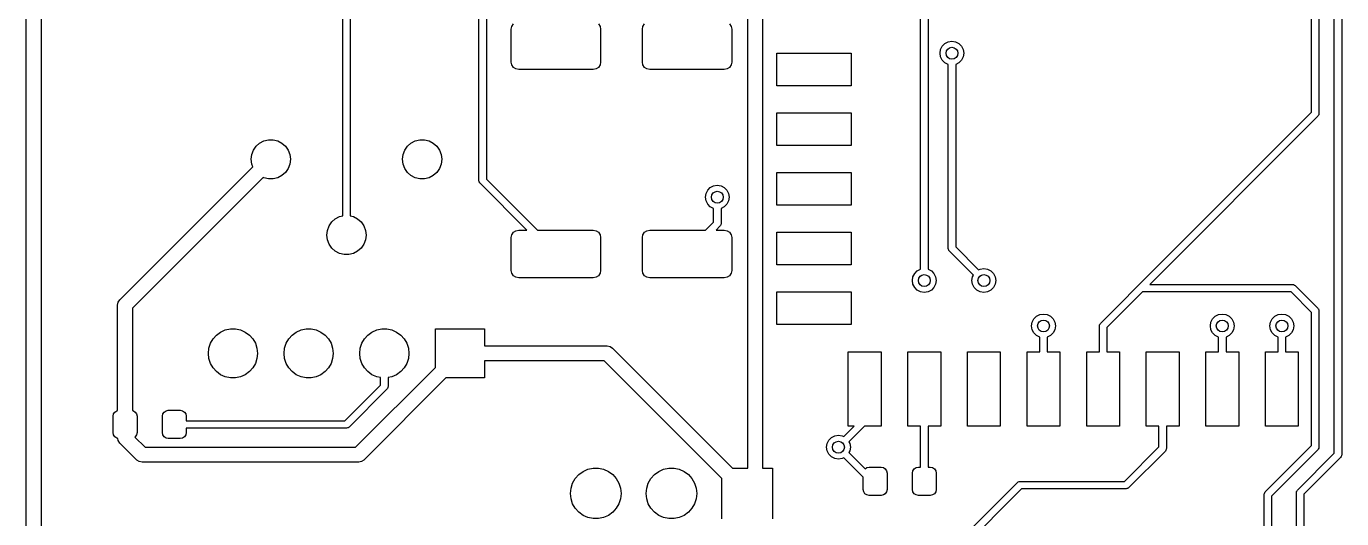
# Model space of a CAD drawing. Extents: x 112.8 to 183.3, y -145.4 to -71.4.
# Drawn here: x 139.12 to 183.26, y -120.51 to -104 of the extents above; entities that cross this region are included whole.
import ezdxf

# ---------------------------------------------------------------- set-up
doc = ezdxf.new("R2010")
doc.units = 0
doc.layers.add('BLACK', color=7, linetype='CONTINUOUS')

msp = doc.modelspace()

# ---------------------------------------------------------------- linework, layer by layer
at = {"layer": 'BLACK', "linetype": 'CONTINUOUS'}
for p, q in [((182.247, -106.875), (182.247, -96.0638)), ((182.497, -96.012), (182.497, -106.926)), ((183.009, -118.312), (183.009, -95.9354)), ((183.259, -95.8836), (183.259, -118.364)), ((139.116, -124.913), (139.116, -98.327)), ((139.616, -98.4306), (139.616, -124.913)), ((163.326, -118.809), (163.326, -100.838)), ((163.826, -100.942), (163.826, -118.809)), ((154.307, -109.175), (154.307, -102.87)), ((154.557, -102.922), (154.557, -109.123)), ((169.127, -112.142), (169.127, -103.25)), ((169.377, -103.25), (169.377, -112.142)), ((149.735, -110.354), (149.735, -103.632)), ((149.985, -103.684), (149.985, -110.354)), ((155.39, -104.098), (155.409, -104.002)), ((155.39, -105.198), (155.39, -104.098)), ((155.409, -104.002), (155.463, -103.921)), ((158.317, -103.921), (158.371, -104.002)), ((158.371, -104.002), (158.39, -104.098)), ((158.39, -104.098), (158.39, -105.198)), ((159.79, -104.098), (159.809, -104.002)), ((159.79, -105.198), (159.79, -104.098)), ((159.809, -104.002), (159.863, -103.921)), ((162.717, -103.921), (162.771, -104.002)), ((162.771, -104.002), (162.79, -104.098)), ((162.79, -104.098), (162.79, -105.198)), ((169.856, -104.667), (169.945, -104.578)), ((169.945, -104.578), (170.056, -104.522)), ((170.056, -104.522), (170.18, -104.502)), ((170.18, -104.502), (170.304, -104.522)), ((170.304, -104.522), (170.415, -104.578)), ((170.415, -104.578), (170.504, -104.667)), ((164.302, -105.998), (164.302, -104.898)), ((164.302, -104.898), (166.802, -104.898)), ((166.802, -104.898), (166.802, -105.998)), ((169.78, -104.902), (169.8, -104.778)), ((169.8, -105.026), (169.78, -104.902)), ((169.8, -104.778), (169.856, -104.667)), ((169.856, -105.137), (169.8, -105.026)), ((170.504, -104.667), (170.56, -104.778)), ((170.56, -105.026), (170.504, -105.137)), ((170.56, -104.778), (170.58, -104.902)), ((170.58, -104.902), (170.56, -105.026)), ((155.409, -105.294), (155.39, -105.198)), ((155.463, -105.375), (155.409, -105.294)), ((155.544, -105.429), (155.463, -105.375)), ((155.64, -105.448), (155.544, -105.429)), ((158.14, -105.448), (155.64, -105.448)), ((158.236, -105.429), (158.14, -105.448)), ((158.317, -105.375), (158.236, -105.429)), ((158.371, -105.294), (158.317, -105.375)), ((158.39, -105.198), (158.371, -105.294)), ((159.809, -105.294), (159.79, -105.198)), ((159.863, -105.375), (159.809, -105.294)), ((159.944, -105.429), (159.863, -105.375)), ((160.04, -105.448), (159.944, -105.429)), ((162.54, -105.448), (160.04, -105.448)), ((162.636, -105.429), (162.54, -105.448)), ((162.717, -105.375), (162.636, -105.429)), ((162.771, -105.294), (162.717, -105.375)), ((162.79, -105.198), (162.771, -105.294)), ((169.945, -105.226), (169.856, -105.137)), ((170.055, -105.282), (169.945, -105.226)), ((170.055, -111.45), (170.055, -105.282)), ((170.415, -105.226), (170.305, -105.282)), ((170.305, -105.282), (170.305, -111.398)), ((170.504, -105.137), (170.415, -105.226)), ((166.802, -105.998), (164.302, -105.998)), ((164.302, -107.998), (164.302, -106.898)), ((164.302, -106.898), (166.802, -106.898)), ((166.802, -106.898), (166.802, -107.998)), ((176.434, -112.688), (182.247, -106.875)), ((182.46, -107.015), (176.824, -112.651)), ((182.475, -106.988), (182.46, -107.015)), ((182.492, -106.962), (182.475, -106.988)), ((182.493, -106.955), (182.492, -106.962)), ((182.494, -106.953), (182.493, -106.955)), ((182.497, -106.926), (182.494, -106.949)), ((182.494, -106.949), (182.494, -106.953)), ((146.735, -108.151), (146.826, -108.02)), ((146.826, -108.02), (146.945, -107.915)), ((146.945, -107.915), (147.086, -107.841)), ((147.086, -107.841), (147.24, -107.802)), ((147.24, -107.802), (147.4, -107.802)), ((147.4, -107.802), (147.554, -107.841)), ((147.554, -107.841), (147.695, -107.915)), ((147.695, -107.915), (147.814, -108.02)), ((147.814, -108.02), (147.905, -108.151)), ((151.815, -108.151), (151.906, -108.02)), ((151.906, -108.02), (152.025, -107.915)), ((152.025, -107.915), (152.166, -107.841)), ((152.166, -107.841), (152.32, -107.802)), ((152.32, -107.802), (152.48, -107.802)), ((152.48, -107.802), (152.634, -107.841)), ((152.634, -107.841), (152.775, -107.915)), ((152.775, -107.915), (152.894, -108.02)), ((152.894, -108.02), (152.985, -108.151)), ((166.802, -107.998), (164.302, -107.998)), ((146.66, -108.458), (146.679, -108.3)), ((146.679, -108.616), (146.66, -108.458)), ((146.679, -108.3), (146.735, -108.151)), ((147.905, -108.151), (147.961, -108.3)), ((147.961, -108.3), (147.98, -108.458)), ((147.98, -108.458), (147.961, -108.616)), ((151.74, -108.458), (151.759, -108.3)), ((151.759, -108.616), (151.74, -108.458)), ((151.759, -108.3), (151.815, -108.151)), ((152.985, -108.151), (153.041, -108.3)), ((153.041, -108.3), (153.06, -108.458)), ((153.06, -108.458), (153.041, -108.616)), ((142.254, -113.17), (146.714, -108.71)), ((146.714, -108.71), (146.679, -108.616)), ((147.695, -109.001), (147.554, -109.075)), ((147.814, -108.896), (147.695, -109.001)), ((147.905, -108.765), (147.814, -108.896)), ((147.961, -108.616), (147.905, -108.765)), ((151.815, -108.765), (151.759, -108.616)), ((151.906, -108.896), (151.815, -108.765)), ((152.025, -109.001), (151.906, -108.896)), ((152.166, -109.075), (152.025, -109.001)), ((152.775, -109.001), (152.634, -109.075)), ((152.894, -108.896), (152.775, -109.001)), ((152.985, -108.765), (152.894, -108.896)), ((153.041, -108.616), (152.985, -108.765)), ((164.302, -109.998), (164.302, -108.898)), ((164.302, -108.898), (166.802, -108.898)), ((166.802, -108.898), (166.802, -109.998)), ((147.066, -109.065), (142.681, -113.451)), ((147.086, -109.075), (147.066, -109.065)), ((147.24, -109.114), (147.086, -109.075)), ((147.4, -109.114), (147.24, -109.114)), ((147.554, -109.075), (147.4, -109.114)), ((152.32, -109.114), (152.166, -109.075)), ((152.48, -109.114), (152.32, -109.114)), ((152.634, -109.075), (152.48, -109.114)), ((154.316, -109.205), (154.307, -109.175)), ((154.322, -109.235), (154.316, -109.205)), ((154.326, -109.24), (154.322, -109.235)), ((154.327, -109.243), (154.326, -109.24)), ((154.33, -109.246), (154.327, -109.243)), ((154.344, -109.263), (154.33, -109.246)), ((155.913, -110.833), (154.344, -109.263)), ((154.557, -109.123), (156.267, -110.833)), ((161.982, -109.493), (162.071, -109.404)), ((162.071, -109.404), (162.182, -109.348)), ((162.182, -109.348), (162.306, -109.328)), ((162.306, -109.328), (162.43, -109.348)), ((162.43, -109.348), (162.541, -109.404)), ((162.541, -109.404), (162.63, -109.493)), ((161.906, -109.728), (161.926, -109.604)), ((161.926, -109.852), (161.906, -109.728)), ((161.926, -109.604), (161.982, -109.493)), ((161.982, -109.963), (161.926, -109.852)), ((162.63, -109.493), (162.686, -109.604)), ((162.686, -109.852), (162.63, -109.963)), ((162.686, -109.604), (162.706, -109.728)), ((162.706, -109.728), (162.686, -109.852)), ((149.626, -110.381), (149.735, -110.354)), ((149.985, -110.354), (150.094, -110.381)), ((162.071, -110.052), (161.982, -109.963)), ((162.181, -110.108), (162.071, -110.052)), ((162.181, -110.565), (162.181, -110.108)), ((162.541, -110.052), (162.431, -110.108)), ((162.431, -110.108), (162.431, -110.617)), ((162.63, -109.963), (162.541, -110.052)), ((166.802, -109.998), (164.302, -109.998)), ((149.219, -110.84), (149.275, -110.691)), ((149.275, -110.691), (149.366, -110.56)), ((149.366, -110.56), (149.485, -110.455)), ((149.485, -110.455), (149.626, -110.381)), ((150.094, -110.381), (150.235, -110.455)), ((150.235, -110.455), (150.354, -110.56)), ((150.354, -110.56), (150.445, -110.691)), ((150.445, -110.691), (150.501, -110.84)), ((161.913, -110.833), (162.181, -110.565)), ((162.394, -110.705), (162.267, -110.833)), ((162.409, -110.678), (162.394, -110.705)), ((162.426, -110.652), (162.409, -110.678)), ((162.427, -110.646), (162.426, -110.652)), ((162.428, -110.644), (162.427, -110.646)), ((162.431, -110.617), (162.428, -110.639)), ((162.428, -110.639), (162.428, -110.644)), ((149.2, -110.998), (149.219, -110.84)), ((149.219, -111.156), (149.2, -110.998)), ((149.275, -111.305), (149.219, -111.156)), ((150.501, -111.156), (150.445, -111.305)), ((150.501, -110.84), (150.52, -110.998)), ((150.52, -110.998), (150.501, -111.156)), ((155.39, -111.083), (155.409, -110.987)), ((155.39, -112.183), (155.39, -111.083)), ((155.409, -110.987), (155.463, -110.906)), ((155.463, -110.906), (155.544, -110.852)), ((155.544, -110.852), (155.64, -110.833)), ((155.64, -110.833), (155.913, -110.833)), ((156.267, -110.833), (158.14, -110.833)), ((158.14, -110.833), (158.236, -110.852)), ((158.236, -110.852), (158.317, -110.906)), ((158.317, -110.906), (158.371, -110.987)), ((158.371, -110.987), (158.39, -111.083)), ((158.39, -111.083), (158.39, -112.183)), ((159.79, -111.083), (159.809, -110.987)), ((159.79, -112.183), (159.79, -111.083)), ((159.809, -110.987), (159.863, -110.906)), ((159.863, -110.906), (159.944, -110.852)), ((159.944, -110.852), (160.04, -110.833)), ((160.04, -110.833), (161.913, -110.833)), ((162.267, -110.833), (162.54, -110.833)), ((162.54, -110.833), (162.636, -110.852)), ((162.636, -110.852), (162.717, -110.906)), ((162.717, -110.906), (162.771, -110.987)), ((162.771, -110.987), (162.79, -111.083)), ((162.79, -111.083), (162.79, -112.183)), ((164.302, -111.998), (164.302, -110.898)), ((164.302, -110.898), (166.802, -110.898)), ((166.802, -110.898), (166.802, -111.998)), ((149.366, -111.436), (149.275, -111.305)), ((149.485, -111.541), (149.366, -111.436)), ((149.626, -111.615), (149.485, -111.541)), ((149.78, -111.654), (149.626, -111.615)), ((149.94, -111.654), (149.78, -111.654)), ((150.094, -111.615), (149.94, -111.654)), ((150.235, -111.541), (150.094, -111.615)), ((150.354, -111.436), (150.235, -111.541)), ((150.445, -111.305), (150.354, -111.436)), ((170.064, -111.479), (170.055, -111.45)), ((170.07, -111.509), (170.064, -111.479)), ((170.074, -111.514), (170.07, -111.509)), ((170.075, -111.517), (170.074, -111.514)), ((170.078, -111.52), (170.075, -111.517)), ((170.092, -111.538), (170.078, -111.52)), ((170.899, -112.345), (170.092, -111.538)), ((170.305, -111.398), (171.076, -112.169)), ((166.802, -111.998), (164.302, -111.998)), ((171.129, -112.142), (171.252, -112.122)), ((171.252, -112.122), (171.376, -112.142)), ((155.409, -112.279), (155.39, -112.183)), ((155.463, -112.36), (155.409, -112.279)), ((155.544, -112.414), (155.463, -112.36)), ((155.64, -112.433), (155.544, -112.414)), ((158.14, -112.433), (155.64, -112.433)), ((158.236, -112.414), (158.14, -112.433)), ((158.317, -112.36), (158.236, -112.414)), ((158.371, -112.279), (158.317, -112.36)), ((158.39, -112.183), (158.371, -112.279)), ((159.809, -112.279), (159.79, -112.183)), ((159.863, -112.36), (159.809, -112.279)), ((159.944, -112.414), (159.863, -112.36)), ((160.04, -112.433), (159.944, -112.414)), ((162.54, -112.433), (160.04, -112.433)), ((162.636, -112.414), (162.54, -112.433)), ((162.717, -112.36), (162.636, -112.414)), ((162.771, -112.279), (162.717, -112.36)), ((162.79, -112.183), (162.771, -112.279)), ((168.852, -112.522), (168.872, -112.398)), ((168.872, -112.646), (168.852, -112.522)), ((168.872, -112.398), (168.929, -112.287)), ((168.929, -112.287), (169.017, -112.198)), ((169.017, -112.198), (169.127, -112.142)), ((169.377, -112.142), (169.488, -112.198)), ((169.488, -112.198), (169.576, -112.287)), ((169.576, -112.287), (169.633, -112.398)), ((169.633, -112.398), (169.653, -112.522)), ((169.653, -112.522), (169.633, -112.646)), ((170.852, -112.522), (170.872, -112.398)), ((170.872, -112.646), (170.852, -112.522)), ((170.872, -112.398), (170.899, -112.345)), ((171.076, -112.169), (171.129, -112.142)), ((171.376, -112.142), (171.488, -112.198)), ((171.488, -112.198), (171.576, -112.287)), ((171.576, -112.287), (171.633, -112.398)), ((171.633, -112.398), (171.653, -112.522)), ((171.653, -112.522), (171.633, -112.646)), ((164.302, -113.998), (164.302, -112.898)), ((164.302, -112.898), (166.802, -112.898)), ((166.802, -112.898), (166.802, -113.998)), ((168.929, -112.757), (168.872, -112.646)), ((169.017, -112.846), (168.929, -112.757)), ((169.129, -112.902), (169.017, -112.846)), ((169.252, -112.922), (169.129, -112.902)), ((169.376, -112.902), (169.252, -112.922)), ((169.488, -112.846), (169.376, -112.902)), ((169.576, -112.757), (169.488, -112.846)), ((169.633, -112.646), (169.576, -112.757)), ((170.929, -112.757), (170.872, -112.646)), ((171.017, -112.846), (170.929, -112.757)), ((171.129, -112.902), (171.017, -112.846)), ((171.252, -112.922), (171.129, -112.902)), ((171.376, -112.902), (171.252, -112.922)), ((171.488, -112.846), (171.376, -112.902)), ((171.576, -112.757), (171.488, -112.846)), ((171.633, -112.646), (171.576, -112.757)), ((175.775, -113.347), (176.434, -112.688)), ((176.574, -112.901), (175.972, -113.503)), ((176.434, -112.688), (176.434, -112.688)), ((181.558, -112.901), (176.574, -112.901)), ((176.824, -112.651), (181.61, -112.651)), ((182.247, -113.59), (181.558, -112.901)), ((181.61, -112.651), (181.632, -112.654)), ((181.632, -112.654), (181.637, -112.654)), ((181.637, -112.654), (181.639, -112.655)), ((181.639, -112.655), (181.645, -112.656)), ((181.645, -112.656), (181.671, -112.673)), ((181.671, -112.673), (181.698, -112.688)), ((181.698, -112.688), (182.46, -113.45)), ((142.181, -113.347), (142.2, -113.251)), ((142.181, -116.883), (142.181, -113.347)), ((142.2, -113.251), (142.254, -113.17)), ((175.164, -113.958), (175.775, -113.347)), ((142.681, -113.451), (142.681, -116.883)), ((172.872, -113.922), (172.929, -113.811)), ((172.929, -113.811), (173.017, -113.722)), ((173.017, -113.722), (173.129, -113.666)), ((173.129, -113.666), (173.252, -113.646)), ((173.252, -113.646), (173.376, -113.666)), ((173.376, -113.666), (173.488, -113.722)), ((173.488, -113.722), (173.576, -113.811)), ((173.576, -113.811), (173.633, -113.922)), ((175.972, -113.503), (175.377, -114.098)), ((178.872, -113.922), (178.929, -113.811)), ((178.929, -113.811), (179.017, -113.722)), ((179.017, -113.722), (179.129, -113.666)), ((179.129, -113.666), (179.252, -113.646)), ((179.252, -113.646), (179.376, -113.666)), ((179.376, -113.666), (179.488, -113.722)), ((179.488, -113.722), (179.576, -113.811)), ((179.576, -113.811), (179.633, -113.922)), ((180.872, -113.922), (180.929, -113.811)), ((180.929, -113.811), (181.017, -113.722)), ((181.017, -113.722), (181.129, -113.666)), ((181.129, -113.666), (181.252, -113.646)), ((181.252, -113.646), (181.376, -113.666)), ((181.376, -113.666), (181.488, -113.722)), ((181.488, -113.722), (181.576, -113.811)), ((181.576, -113.811), (181.633, -113.922)), ((182.247, -118.058), (182.247, -113.59)), ((182.46, -113.45), (182.474, -113.467)), ((182.474, -113.467), (182.477, -113.47)), ((182.477, -113.47), (182.478, -113.473)), ((182.478, -113.473), (182.482, -113.478)), ((182.482, -113.478), (182.488, -113.508)), ((182.488, -113.508), (182.497, -113.538)), ((182.497, -113.538), (182.497, -118.11)), ((145.498, -114.351), (145.637, -114.249)), ((145.637, -114.249), (145.795, -114.179)), ((145.795, -114.179), (145.964, -114.143)), ((145.964, -114.143), (146.136, -114.143)), ((146.136, -114.143), (146.305, -114.179)), ((146.305, -114.179), (146.463, -114.249)), ((146.463, -114.249), (146.602, -114.351)), ((148.038, -114.351), (148.177, -114.249)), ((148.177, -114.249), (148.335, -114.179)), ((148.335, -114.179), (148.504, -114.143)), ((148.504, -114.143), (148.676, -114.143)), ((148.676, -114.143), (148.845, -114.179)), ((148.845, -114.179), (149.003, -114.249)), ((149.003, -114.249), (149.142, -114.351)), ((150.578, -114.351), (150.717, -114.249)), ((150.717, -114.249), (150.875, -114.179)), ((150.875, -114.179), (151.044, -114.143)), ((151.044, -114.143), (151.216, -114.143)), ((151.216, -114.143), (151.385, -114.179)), ((151.385, -114.179), (151.543, -114.249)), ((151.543, -114.249), (151.682, -114.351)), ((152.844, -115.436), (152.844, -114.138)), ((152.844, -114.138), (154.495, -114.138)), ((154.495, -114.138), (154.495, -114.714)), ((166.802, -113.998), (164.302, -113.998)), ((172.852, -114.046), (172.872, -113.922)), ((172.872, -114.17), (172.852, -114.046)), ((172.929, -114.281), (172.872, -114.17)), ((173.017, -114.37), (172.929, -114.281)), ((173.576, -114.281), (173.488, -114.37)), ((173.633, -114.17), (173.576, -114.281)), ((173.633, -113.922), (173.653, -114.046)), ((173.653, -114.046), (173.633, -114.17)), ((175.127, -114.046), (175.131, -114.024)), ((175.127, -114.908), (175.127, -114.046)), ((175.13, -114.019), (175.132, -114.017)), ((175.131, -114.024), (175.13, -114.019)), ((175.132, -114.017), (175.133, -114.011)), ((175.133, -114.011), (175.149, -113.985)), ((175.149, -113.985), (175.164, -113.958)), ((175.377, -114.098), (175.377, -114.908)), ((178.852, -114.046), (178.872, -113.922)), ((178.872, -114.17), (178.852, -114.046)), ((178.929, -114.281), (178.872, -114.17)), ((179.017, -114.37), (178.929, -114.281)), ((179.576, -114.281), (179.488, -114.37)), ((179.633, -114.17), (179.576, -114.281)), ((179.633, -113.922), (179.653, -114.046)), ((179.653, -114.046), (179.633, -114.17)), ((180.852, -114.046), (180.872, -113.922)), ((180.872, -114.17), (180.852, -114.046)), ((180.929, -114.281), (180.872, -114.17)), ((181.017, -114.37), (180.929, -114.281)), ((181.576, -114.281), (181.488, -114.37)), ((181.633, -114.17), (181.576, -114.281)), ((181.633, -113.922), (181.653, -114.046)), ((181.653, -114.046), (181.633, -114.17)), ((145.243, -114.792), (145.296, -114.628)), ((145.296, -114.628), (145.382, -114.479)), ((145.382, -114.479), (145.498, -114.351)), ((146.602, -114.351), (146.718, -114.479)), ((146.718, -114.479), (146.804, -114.628)), ((146.804, -114.628), (146.857, -114.792)), ((147.783, -114.792), (147.836, -114.628)), ((147.836, -114.628), (147.922, -114.479)), ((147.922, -114.479), (148.038, -114.351)), ((149.142, -114.351), (149.258, -114.479)), ((149.258, -114.479), (149.344, -114.628)), ((149.344, -114.628), (149.397, -114.792)), ((150.323, -114.792), (150.376, -114.628)), ((150.376, -114.628), (150.462, -114.479)), ((150.462, -114.479), (150.578, -114.351)), ((151.682, -114.351), (151.798, -114.479)), ((151.798, -114.479), (151.884, -114.628)), ((151.884, -114.628), (151.937, -114.792)), ((154.495, -114.714), (158.612, -114.714)), ((158.612, -114.714), (158.708, -114.733)), ((158.708, -114.733), (158.789, -114.787)), ((173.127, -114.426), (173.017, -114.37)), ((173.127, -114.908), (173.127, -114.426)), ((173.488, -114.37), (173.377, -114.426)), ((173.377, -114.426), (173.377, -114.908)), ((179.127, -114.426), (179.017, -114.37)), ((179.127, -114.908), (179.127, -114.426)), ((179.488, -114.37), (179.377, -114.426)), ((179.377, -114.426), (179.377, -114.908)), ((181.127, -114.426), (181.017, -114.37)), ((181.127, -114.908), (181.127, -114.426)), ((181.488, -114.37), (181.377, -114.426)), ((181.377, -114.426), (181.377, -114.908)), ((145.225, -114.964), (145.243, -114.792)), ((145.243, -115.136), (145.225, -114.964)), ((145.296, -115.3), (145.243, -115.136)), ((146.857, -115.136), (146.804, -115.3)), ((146.857, -114.792), (146.875, -114.964)), ((146.875, -114.964), (146.857, -115.136)), ((147.764, -114.964), (147.783, -114.792)), ((147.783, -115.136), (147.764, -114.964)), ((147.836, -115.3), (147.783, -115.136)), ((149.397, -115.136), (149.344, -115.3)), ((149.397, -114.792), (149.415, -114.964)), ((149.415, -114.964), (149.397, -115.136)), ((150.304, -114.964), (150.323, -114.792)), ((150.323, -115.136), (150.304, -114.964)), ((150.376, -115.3), (150.323, -115.136)), ((151.937, -115.136), (151.884, -115.3)), ((151.937, -114.792), (151.956, -114.964)), ((151.956, -114.964), (151.937, -115.136)), ((158.789, -114.787), (162.811, -118.809)), ((166.702, -117.408), (166.702, -114.908)), ((166.702, -114.908), (167.802, -114.908)), ((167.802, -114.908), (167.802, -117.408)), ((168.702, -117.408), (168.702, -114.908)), ((168.702, -114.908), (169.802, -114.908)), ((169.802, -114.908), (169.802, -117.408)), ((170.702, -117.408), (170.702, -114.908)), ((170.702, -114.908), (171.802, -114.908)), ((171.802, -114.908), (171.802, -117.408)), ((172.702, -117.408), (172.702, -114.908)), ((172.702, -114.908), (173.127, -114.908)), ((173.377, -114.908), (173.802, -114.908)), ((173.802, -114.908), (173.802, -117.408)), ((174.702, -117.408), (174.702, -114.908)), ((174.702, -114.908), (175.127, -114.908)), ((175.377, -114.908), (175.802, -114.908)), ((175.802, -114.908), (175.802, -117.408)), ((176.702, -117.408), (176.702, -114.908)), ((176.702, -114.908), (177.802, -114.908)), ((177.802, -114.908), (177.802, -117.408)), ((178.702, -117.408), (178.702, -114.908)), ((178.702, -114.908), (179.127, -114.908)), ((179.377, -114.908), (179.802, -114.908)), ((179.802, -114.908), (179.802, -117.408)), ((180.702, -117.408), (180.702, -114.908)), ((180.702, -114.908), (181.127, -114.908)), ((181.377, -114.908), (181.802, -114.908)), ((181.802, -114.908), (181.802, -117.408)), ((145.382, -115.449), (145.296, -115.3)), ((145.498, -115.577), (145.382, -115.449)), ((145.637, -115.679), (145.498, -115.577)), ((146.602, -115.577), (146.463, -115.679)), ((146.718, -115.449), (146.602, -115.577)), ((146.804, -115.3), (146.718, -115.449)), ((147.922, -115.449), (147.836, -115.3)), ((148.038, -115.577), (147.922, -115.449)), ((148.177, -115.679), (148.038, -115.577)), ((149.142, -115.577), (149.003, -115.679)), ((149.258, -115.449), (149.142, -115.577)), ((149.344, -115.3), (149.258, -115.449)), ((150.166, -118.114), (152.844, -115.436)), ((150.462, -115.449), (150.376, -115.3)), ((150.578, -115.577), (150.462, -115.449)), ((150.717, -115.679), (150.578, -115.577)), ((151.682, -115.577), (151.543, -115.679)), ((151.798, -115.449), (151.682, -115.577)), ((151.884, -115.3), (151.798, -115.449)), ((158.508, -115.214), (154.495, -115.214)), ((154.495, -115.214), (154.495, -115.789)), ((162.457, -119.163), (158.508, -115.214)), ((145.795, -115.749), (145.637, -115.679)), ((145.964, -115.785), (145.795, -115.749)), ((146.136, -115.785), (145.964, -115.785)), ((146.305, -115.749), (146.136, -115.785)), ((146.463, -115.679), (146.305, -115.749)), ((148.335, -115.749), (148.177, -115.679)), ((148.504, -115.785), (148.335, -115.749)), ((148.676, -115.785), (148.504, -115.785)), ((148.845, -115.749), (148.676, -115.785)), ((149.003, -115.679), (148.845, -115.749)), ((149.808, -117.223), (151.005, -116.026)), ((153.198, -115.789), (150.447, -118.541)), ((150.875, -115.749), (150.717, -115.679)), ((151.005, -115.777), (150.875, -115.749)), ((151.005, -116.026), (151.005, -115.777)), ((151.255, -116.078), (151.252, -116.1)), ((151.385, -115.749), (151.255, -115.777)), ((151.255, -115.777), (151.255, -116.078)), ((151.543, -115.679), (151.385, -115.749)), ((154.495, -115.789), (153.198, -115.789)), ((151.218, -116.166), (149.948, -117.436)), ((151.233, -116.139), (151.218, -116.166)), ((151.25, -116.113), (151.233, -116.139)), ((151.251, -116.107), (151.25, -116.113)), ((151.252, -116.105), (151.251, -116.107)), ((151.252, -116.1), (151.252, -116.105)), ((142.046, -116.996), (142.09, -116.932)), ((142.09, -116.932), (142.154, -116.888)), ((142.154, -116.888), (142.181, -116.883)), ((142.681, -116.883), (142.708, -116.888)), ((142.708, -116.888), (142.772, -116.932)), ((142.772, -116.932), (142.816, -116.996)), ((143.696, -116.996), (143.74, -116.932)), ((143.74, -116.932), (143.804, -116.888)), ((143.804, -116.888), (143.881, -116.873)), ((143.881, -116.873), (144.281, -116.873)), ((144.281, -116.873), (144.358, -116.888)), ((144.358, -116.888), (144.422, -116.932)), ((144.422, -116.932), (144.466, -116.996)), ((142.031, -117.073), (142.046, -116.996)), ((142.031, -117.623), (142.031, -117.073)), ((142.816, -116.996), (142.831, -117.073)), ((142.831, -117.073), (142.831, -117.623)), ((143.681, -117.073), (143.696, -116.996)), ((143.681, -117.623), (143.681, -117.073)), ((144.466, -116.996), (144.481, -117.073)), ((144.481, -117.073), (144.481, -117.223)), ((144.481, -117.223), (149.808, -117.223)), ((166.547, -117.757), (166.895, -117.408)), ((166.895, -117.408), (166.702, -117.408)), ((167.249, -117.408), (166.723, -117.933)), ((167.802, -117.408), (167.249, -117.408)), ((169.128, -117.408), (168.702, -117.408)), ((169.128, -118.778), (169.128, -117.408)), ((169.802, -117.408), (169.378, -117.408)), ((169.378, -117.408), (169.378, -118.778)), ((171.802, -117.408), (170.702, -117.408)), ((173.802, -117.408), (172.702, -117.408)), ((175.802, -117.408), (174.702, -117.408)), ((177.127, -117.408), (176.702, -117.408)), ((177.127, -118.098), (177.127, -117.408)), ((177.802, -117.408), (177.377, -117.408)), ((177.377, -117.408), (177.377, -118.149)), ((179.802, -117.408), (178.702, -117.408)), ((181.802, -117.408), (180.702, -117.408)), ((142.046, -117.7), (142.031, -117.623)), ((142.09, -117.764), (142.046, -117.7)), ((142.154, -117.808), (142.09, -117.764)), ((142.185, -117.814), (142.154, -117.808)), ((142.2, -117.889), (142.185, -117.814)), ((142.772, -117.764), (142.763, -117.771)), ((142.763, -117.771), (143.106, -118.114)), ((142.816, -117.7), (142.772, -117.764)), ((142.831, -117.623), (142.816, -117.7)), ((143.696, -117.7), (143.681, -117.623)), ((143.74, -117.764), (143.696, -117.7)), ((143.804, -117.808), (143.74, -117.764)), ((143.881, -117.823), (143.804, -117.808)), ((144.281, -117.823), (143.881, -117.823)), ((144.358, -117.808), (144.281, -117.823)), ((144.422, -117.764), (144.358, -117.808)), ((144.466, -117.7), (144.422, -117.764)), ((144.481, -117.623), (144.466, -117.7)), ((149.86, -117.473), (144.481, -117.473)), ((144.481, -117.473), (144.481, -117.623)), ((149.89, -117.464), (149.86, -117.473)), ((149.92, -117.458), (149.89, -117.464)), ((149.925, -117.454), (149.92, -117.458)), ((149.928, -117.453), (149.925, -117.454)), ((149.931, -117.45), (149.928, -117.453)), ((149.948, -117.436), (149.931, -117.45)), ((166.046, -117.875), (166.135, -117.786)), ((166.135, -117.786), (166.246, -117.73)), ((166.246, -117.73), (166.37, -117.71)), ((166.37, -117.71), (166.494, -117.73)), ((166.494, -117.73), (166.547, -117.757)), ((142.254, -117.97), (142.2, -117.889)), ((142.825, -118.541), (142.254, -117.97)), ((143.106, -118.114), (150.166, -118.114)), ((165.97, -118.11), (165.99, -117.986)), ((165.99, -118.234), (165.97, -118.11)), ((165.99, -117.986), (166.046, -117.875)), ((166.046, -118.345), (165.99, -118.234)), ((166.723, -117.933), (166.75, -117.986)), ((166.75, -118.234), (166.723, -118.287)), ((166.723, -118.287), (167.268, -118.832)), ((166.75, -117.986), (166.77, -118.11)), ((166.77, -118.11), (166.75, -118.234)), ((175.97, -119.255), (177.127, -118.098)), ((177.341, -118.238), (176.11, -119.468)), ((177.356, -118.211), (177.341, -118.238)), ((177.372, -118.185), (177.356, -118.211)), ((177.373, -118.178), (177.372, -118.185)), ((177.375, -118.176), (177.373, -118.178)), ((177.377, -118.149), (177.374, -118.172)), ((177.374, -118.172), (177.375, -118.176)), ((180.696, -119.61), (182.247, -118.058)), ((182.46, -118.198), (180.909, -119.75)), ((182.475, -118.171), (182.46, -118.198)), ((182.492, -118.145), (182.475, -118.171)), ((182.493, -118.139), (182.492, -118.145)), ((182.494, -118.137), (182.493, -118.139)), ((182.497, -118.11), (182.494, -118.132)), ((182.494, -118.132), (182.494, -118.137)), ((142.906, -118.595), (142.825, -118.541)), ((143.002, -118.614), (142.906, -118.595)), ((150.27, -118.614), (143.002, -118.614)), ((150.366, -118.595), (150.27, -118.614)), ((150.447, -118.541), (150.366, -118.595)), ((166.135, -118.434), (166.046, -118.345)), ((166.246, -118.49), (166.135, -118.434)), ((166.37, -118.51), (166.246, -118.49)), ((166.494, -118.49), (166.37, -118.51)), ((166.547, -118.463), (166.494, -118.49)), ((167.203, -119.119), (166.547, -118.463)), ((181.776, -119.546), (183.009, -118.312)), ((183.222, -118.452), (181.989, -119.686)), ((183.237, -118.425), (183.222, -118.452)), ((183.254, -118.399), (183.237, -118.425)), ((183.255, -118.393), (183.254, -118.399)), ((183.256, -118.391), (183.255, -118.393)), ((183.259, -118.364), (183.256, -118.386)), ((183.256, -118.386), (183.256, -118.391)), ((157.45, -119.313), (157.539, -119.159)), ((157.539, -119.159), (157.658, -119.027)), ((157.658, -119.027), (157.802, -118.923)), ((157.802, -118.923), (157.964, -118.851)), ((157.964, -118.851), (158.138, -118.814)), ((158.138, -118.814), (158.316, -118.814)), ((158.316, -118.814), (158.49, -118.851)), ((158.49, -118.851), (158.652, -118.923)), ((158.652, -118.923), (158.796, -119.027)), ((158.796, -119.027), (158.915, -119.159)), ((158.915, -119.159), (159.004, -119.313)), ((159.99, -119.313), (160.079, -119.159)), ((160.079, -119.159), (160.198, -119.027)), ((160.198, -119.027), (160.342, -118.923)), ((160.342, -118.923), (160.504, -118.851)), ((160.504, -118.851), (160.678, -118.814)), ((160.678, -118.814), (160.856, -118.814)), ((160.856, -118.814), (161.03, -118.851)), ((161.03, -118.851), (161.192, -118.923)), ((161.192, -118.923), (161.336, -119.027)), ((161.336, -119.027), (161.455, -119.159)), ((161.455, -119.159), (161.544, -119.313)), ((162.457, -120.509), (162.457, -119.163)), ((162.811, -118.809), (163.326, -118.809)), ((163.826, -118.809), (164.157, -118.809)), ((164.157, -118.809), (164.157, -120.509)), ((167.203, -119.528), (167.203, -119.119)), ((167.268, -118.832), (167.326, -118.793)), ((167.326, -118.793), (167.403, -118.778)), ((167.403, -118.778), (167.803, -118.778)), ((167.803, -118.778), (167.879, -118.793)), ((167.879, -118.793), (167.944, -118.837)), ((167.944, -118.837), (167.987, -118.901)), ((167.987, -118.901), (168.003, -118.978)), ((168.003, -118.978), (168.003, -119.528)), ((168.853, -118.978), (168.868, -118.901)), ((168.853, -119.528), (168.853, -118.978)), ((168.868, -118.901), (168.911, -118.837)), ((168.911, -118.837), (168.976, -118.793)), ((168.976, -118.793), (169.053, -118.778)), ((169.053, -118.778), (169.128, -118.778)), ((169.378, -118.778), (169.453, -118.778)), ((169.453, -118.778), (169.529, -118.793)), ((169.529, -118.793), (169.594, -118.837)), ((169.594, -118.837), (169.637, -118.901)), ((169.637, -118.901), (169.653, -118.978)), ((169.653, -118.978), (169.653, -119.528)), ((157.377, -119.659), (157.396, -119.482)), ((157.396, -119.482), (157.45, -119.313)), ((159.004, -119.313), (159.058, -119.482)), ((159.058, -119.482), (159.077, -119.659)), ((159.917, -119.659), (159.936, -119.482)), ((159.936, -119.482), (159.99, -119.313)), ((161.544, -119.313), (161.598, -119.482)), ((161.598, -119.482), (161.617, -119.659)), ((167.218, -119.605), (167.203, -119.528)), ((167.261, -119.669), (167.218, -119.605)), ((167.987, -119.605), (167.944, -119.669)), ((168.003, -119.528), (167.987, -119.605)), ((168.868, -119.605), (168.853, -119.528)), ((168.911, -119.669), (168.868, -119.605)), ((169.637, -119.605), (169.594, -119.669)), ((169.62, -122.049), (172.378, -119.292)), ((169.653, -119.528), (169.637, -119.605)), ((172.518, -119.505), (169.76, -122.262)), ((172.378, -119.292), (172.395, -119.278)), ((172.395, -119.278), (172.398, -119.275)), ((172.398, -119.275), (172.401, -119.274)), ((172.401, -119.274), (172.406, -119.27)), ((172.406, -119.27), (172.436, -119.264)), ((172.436, -119.264), (172.466, -119.255)), ((172.466, -119.255), (175.97, -119.255)), ((176.022, -119.505), (172.518, -119.505)), ((176.052, -119.496), (176.022, -119.505)), ((176.082, -119.49), (176.052, -119.496)), ((176.087, -119.486), (176.082, -119.49)), ((176.09, -119.485), (176.087, -119.486)), ((176.093, -119.482), (176.09, -119.485)), ((176.11, -119.468), (176.093, -119.482)), ((180.681, -119.637), (180.696, -119.61)), ((181.739, -119.634), (181.742, -119.612)), ((181.742, -119.607), (181.743, -119.605)), ((181.742, -119.612), (181.742, -119.607)), ((181.743, -119.605), (181.744, -119.599)), ((181.744, -119.599), (181.761, -119.573)), ((181.761, -119.573), (181.776, -119.546)), ((157.396, -119.836), (157.377, -119.659)), ((157.45, -120.005), (157.396, -119.836)), ((157.539, -120.159), (157.45, -120.005)), ((159.004, -120.005), (158.915, -120.159)), ((159.058, -119.836), (159.004, -120.005)), ((159.077, -119.659), (159.058, -119.836)), ((159.936, -119.836), (159.917, -119.659)), ((159.99, -120.005), (159.936, -119.836)), ((160.079, -120.159), (159.99, -120.005)), ((161.544, -120.005), (161.455, -120.159)), ((161.598, -119.836), (161.544, -120.005)), ((161.617, -119.659), (161.598, -119.836)), ((167.326, -119.713), (167.261, -119.669)), ((167.403, -119.728), (167.326, -119.713)), ((167.803, -119.728), (167.403, -119.728)), ((167.879, -119.713), (167.803, -119.728)), ((167.944, -119.669), (167.879, -119.713)), ((168.976, -119.713), (168.911, -119.669)), ((169.053, -119.728), (168.976, -119.713)), ((169.453, -119.728), (169.053, -119.728)), ((169.529, -119.713), (169.453, -119.728)), ((169.594, -119.669), (169.529, -119.713)), ((180.659, -119.698), (180.662, -119.676)), ((180.659, -122.9), (180.659, -119.698)), ((180.662, -119.671), (180.663, -119.669)), ((180.662, -119.676), (180.662, -119.671)), ((180.663, -119.669), (180.664, -119.663)), ((180.664, -119.663), (180.681, -119.637)), ((180.909, -119.75), (180.909, -122.9)), ((181.739, -127.202), (181.739, -119.634)), ((181.989, -119.686), (181.989, -127.254)), ((157.658, -120.291), (157.539, -120.159)), ((157.802, -120.395), (157.658, -120.291)), ((157.964, -120.467), (157.802, -120.395)), ((158.138, -120.504), (157.964, -120.467)), ((158.316, -120.504), (158.138, -120.504)), ((158.49, -120.467), (158.316, -120.504)), ((158.652, -120.395), (158.49, -120.467)), ((158.796, -120.291), (158.652, -120.395)), ((158.915, -120.159), (158.796, -120.291)), ((160.198, -120.291), (160.079, -120.159)), ((160.342, -120.395), (160.198, -120.291)), ((160.504, -120.467), (160.342, -120.395)), ((160.678, -120.504), (160.504, -120.467)), ((160.856, -120.504), (160.678, -120.504)), ((161.03, -120.467), (160.856, -120.504)), ((161.192, -120.395), (161.03, -120.467)), ((161.336, -120.291), (161.192, -120.395)), ((161.455, -120.159), (161.336, -120.291))]:
    msp.add_line(p, q, dxfattribs=at)
at = {"layer": 'BLACK'}
for centre in [(170.18, -104.902), (162.306, -109.728), (169.252, -112.522), (171.252, -112.522), (173.252, -114.046), (179.252, -114.046), (181.252, -114.046), (166.37, -118.11)]:
    msp.add_circle(centre, 0.2, dxfattribs=at)

doc.saveas('drawing.dxf')
